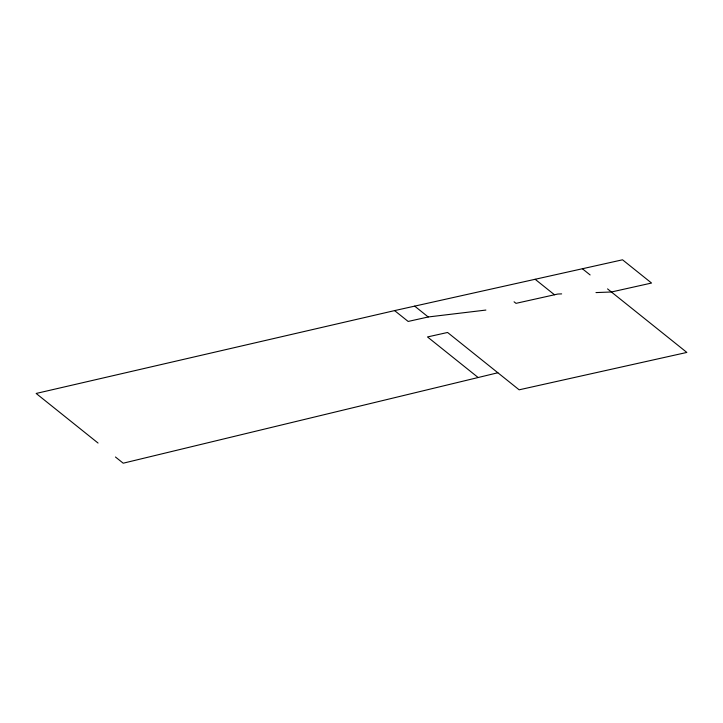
<?xml version="1.0" encoding="UTF-8"?>
<svg xmlns="http://www.w3.org/2000/svg" width="723" height="723" viewBox="0 0 723 723"><rect width="100%" height="100%" fill="white"/><g stroke="black" fill="none" stroke-linecap="round" stroke-linejoin="round"><path stroke-width="1.08" d="M497.867 372.761L123.208 463.199L115.463 456.999M595.978 292.58L611.405 291.993L651.55 283.045L622.53 259.801L394.604 310.601L36.15 393.457L98.057 443.054M485.892 310.068L428.224 316.972L408.152 321.446L394.604 310.601M561.644 293.89L557.831 294.035L516.005 303.353L514.071 301.807M582.386 268.748L590.122 274.948M607.537 288.893L686.85 352.435L519.15 389.814L447.573 332.472L427.492 336.945L477.795 377.234M535.137 279.277L554.478 294.776M414.686 306.127L428.224 316.972"/></g></svg>
